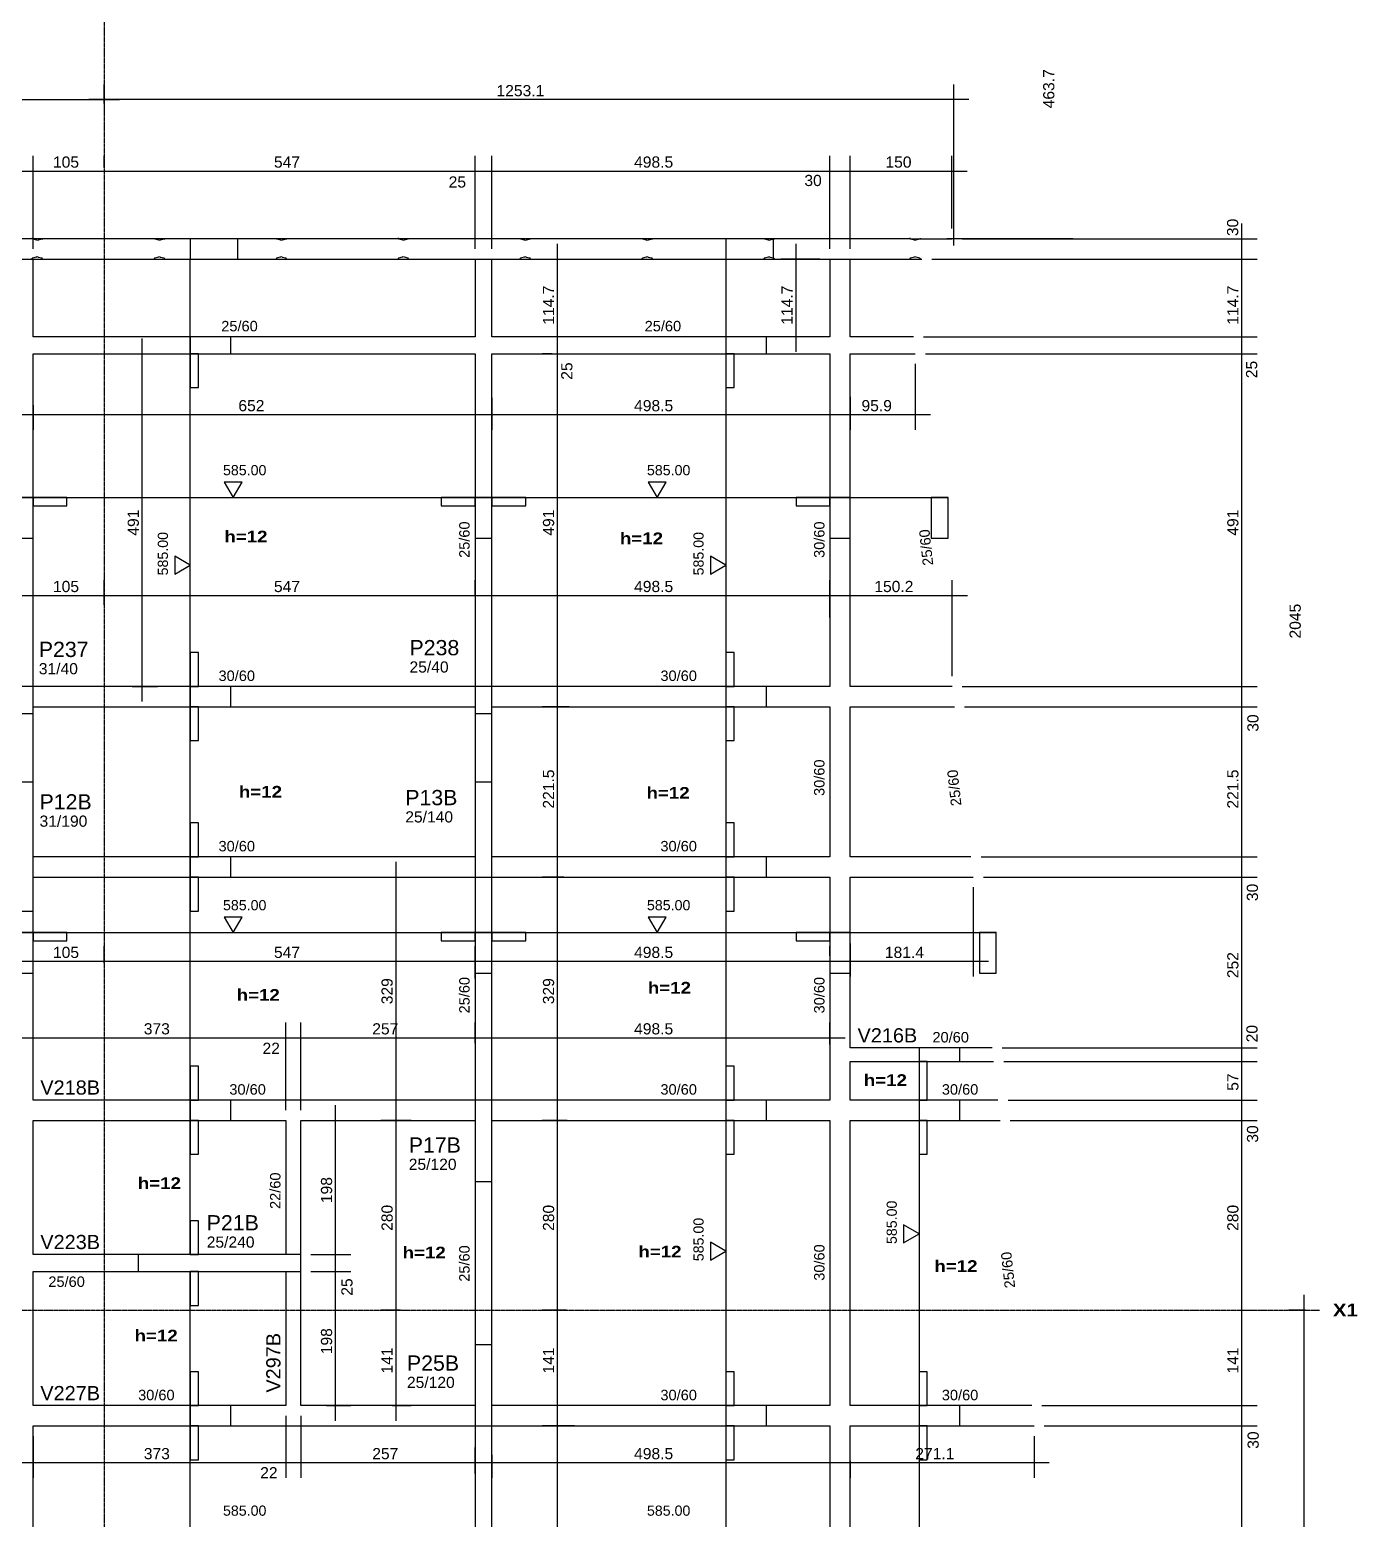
# Model space of a CAD drawing. Extents: x 618 to 9052, y 0 to 6750.
# Drawn here: x 7094 to 9052, y 2207 to 4405 of the extents above; entities that cross this region are included whole.
import ezdxf

# ---------------------------------------------------------------- set-up
doc = ezdxf.new("R2010")
doc.units = 0
doc.header["$MEASUREMENT"] = 0
doc.linetypes.add('ESTILO_TQS_0007', pattern=[2.1, 1.5, -0.2, 0.2, -0.2])
for name, color, linetype in [('MTH-202', 1, 'CONTINUOUS'), ('MTH-212', 1, 'CONTINUOUS'), ('MTH-224', 4, 'CONTINUOUS'), ('MTH-231', 1, 'CONTINUOUS'), ('MTH-COTAS7', 31, 'CONTINUOUS'), ('MTH-DIM-PILAR', 3, 'CONTINUOUS'), ('MTH-DIM-VIGA', 3, 'CONTINUOUS'), ('MTH-EIXO-214', 4, 'CONTINUOUS'), ('MTH-EIXO-215', 1, 'CONTINUOUS'), ('MTH-FACE-VIGA', 7, 'CONTINUOUS'), ('MTH-LINHA-CORTE', 5, 'CONTINUOUS'), ('MTH-LINHA-SEÇÃO', 16, 'CONTINUOUS'), ('MTH-PILAR-SEGUE', 5, 'CONTINUOUS'), ('MTH-TIT1-PILAR', 5, 'CONTINUOUS'), ('MTH-TIT1-VIGA', 5, 'CONTINUOUS'), ('MTH-TXT', 4, 'CONTINUOUS'), ('MTH-TXT-NEGRITO', 5, 'CONTINUOUS')]:
    doc.layers.add(name, color=color, linetype=linetype)
doc.styles.add('TQS_ARIAL', font='arial.ttf')
doc.styles.add('TQS_ARIAL_BLACK', font='ariblk.ttf')

msp = doc.modelspace()

# ---------------------------------------------------------------- linework, layer by layer
at = {"layer": 'MTH-224', "linetype": 'Continuous'}
for points in [[(7380.707074, 3737.797035), (7393.956579, 3714.84933), (7407.204765, 3737.797035), (7380.707074, 3737.797035)], [(8006.109117, 3737.797035), (8019.358622, 3714.84933), (8032.606808, 3737.797035), (8006.109117, 3737.797035)], [(7307.838896, 3601.755236), (7330.786601, 3615.004741), (7307.838896, 3628.252928), (7307.838896, 3601.755236)], [(8097.98964, 3601.755236), (8120.937345, 3615.004741), (8097.98964, 3628.252928), (8097.98964, 3601.755236)], [(7380.707074, 3095.821882), (7393.956579, 3072.874177), (7407.204765, 3095.821882), (7380.707074, 3095.821882)], [(8006.109117, 3095.821882), (8019.358622, 3072.874177), (8032.606808, 3095.821882), (8006.109117, 3095.821882)], [(8383.015619, 2614.979146), (8405.963324, 2628.228651), (8383.015619, 2641.476838), (8383.015619, 2614.979146)], [(8097.98964, 2589.639693), (8120.937345, 2602.889198), (8097.98964, 2616.137384), (8097.98964, 2589.639693)]]:
    msp.add_lwpolyline(points, dxfattribs=at)
at = {"layer": 'MTH-231', "linetype": 'Continuous'}
for p, q in [((7098.157223, 4097.064023), (7098.170838, 4097.999008)), ((7104.380353, 4094.898476), (7098.745028, 4096.300658)), ((7112.227483, 4096.104326), (7106.553719, 4094.866828)), ((7112.850882, 4097.785237), (7112.837266, 4096.850253)), ((7278.060104, 4097.000455), (7278.06556, 4097.935523)), ((7284.301896, 4094.889297), (7278.654549, 4096.242248)), ((7292.138203, 4096.163579), (7286.475455, 4094.876615)), ((7292.74691, 4097.849867), (7292.741455, 4096.914798)), ((7457.851635, 4097.000608), (7457.857091, 4097.935676)), ((7464.093427, 4094.88945), (7458.44608, 4096.242401)), ((7471.929734, 4096.163732), (7466.266986, 4094.876768)), ((7472.538441, 4097.85002), (7472.532986, 4096.914951)), ((7637.859696, 4097.068204), (7637.865152, 4098.003272)), ((7644.101488, 4094.957046), (7638.454141, 4096.309997)), ((7651.937795, 4096.231328), (7646.275047, 4094.944364)), ((7652.546502, 4097.917616), (7652.541047, 4096.982547)), ((7817.650613, 4097.000912), (7817.656069, 4097.93598)), ((7823.892405, 4094.889754), (7818.245058, 4096.242705)), ((7831.728712, 4096.164036), (7826.065964, 4094.877072)), ((7832.337419, 4097.850324), (7832.331964, 4096.915255)), ((7997.658061, 4097.001065), (7997.663517, 4097.936133)), ((8003.899853, 4094.889907), (7998.252506, 4096.242858)), ((8011.73616, 4096.164189), (8006.073412, 4094.877225)), ((8012.344867, 4097.850477), (8012.339412, 4096.915408)), ((8177.449592, 4097.001217), (8177.455048, 4097.936285)), ((8183.691384, 4094.890059), (8178.044037, 4096.24301)), ((8191.527691, 4096.164341), (8185.864943, 4094.877377)), ((8192.136398, 4097.850629), (8192.130943, 4096.91556)), ((8392.798331, 4097.045301), (8392.803787, 4097.980369)), ((8399.040123, 4094.934143), (8393.392776, 4096.287094)), ((8406.87643, 4096.208425), (8401.213682, 4094.921461)), ((8407.485137, 4097.894713), (8407.479682, 4096.959644)), ((7097.719464, 4067.002294), (7097.733079, 4067.937279)), ((7098.342863, 4068.683206), (7104.016627, 4069.920704)), ((7106.189992, 4069.889056), (7111.825317, 4068.486874)), ((7112.413123, 4067.723509), (7112.399508, 4066.788524)), ((7277.884697, 4066.936051), (7277.890153, 4067.871119)), ((7278.493404, 4068.622338), (7284.156153, 4069.909302)), ((7286.329712, 4069.896621), (7291.977058, 4068.543669)), ((7292.571503, 4067.785462), (7292.566047, 4066.850394)), ((7457.676228, 4066.936204), (7457.681684, 4067.871272)), ((7458.284935, 4068.622491), (7463.947684, 4069.909455)), ((7466.121243, 4069.896774), (7471.768589, 4068.543822)), ((7472.363034, 4067.785615), (7472.357578, 4066.850547)), ((7637.684289, 4067.0038), (7637.689745, 4067.938868)), ((7638.292996, 4068.690087), (7643.955745, 4069.977051)), ((7646.129304, 4069.96437), (7651.77665, 4068.611418)), ((7652.371095, 4067.853211), (7652.365639, 4066.918143)), ((7817.475206, 4066.936508), (7817.480662, 4067.871576)), ((7818.083913, 4068.622795), (7823.746662, 4069.909759)), ((7825.920221, 4069.897078), (7831.567567, 4068.544126)), ((7832.162012, 4067.785919), (7832.156556, 4066.850851)), ((7997.482654, 4066.936661), (7997.48811, 4067.871729)), ((7998.091361, 4068.622948), (8003.75411, 4069.909912)), ((8005.927669, 4069.897231), (8011.575015, 4068.544279)), ((8012.16946, 4067.786072), (8012.164004, 4066.851004)), ((8177.274185, 4066.936813), (8177.279641, 4067.871881)), ((8177.882892, 4068.6231), (8183.545641, 4069.910064)), ((8185.7192, 4069.897383), (8191.366546, 4068.544431)), ((8191.960991, 4067.786224), (8191.955535, 4066.851156)), ((8392.622924, 4066.980897), (8392.62838, 4067.915965)), ((8393.231631, 4068.667184), (8398.89438, 4069.954148)), ((8401.067939, 4069.941467), (8406.715285, 4068.588515)), ((8407.30973, 4067.830308), (8407.304274, 4066.89524))]:
    msp.add_line(p, q, dxfattribs=at)
for centre, radius, start, end in [((7098.932163, 4097.052747), 0.775021, 179.166352, 256.027493), ((7104.193219, 4094.146387), 0.775021, 359.166352, 76.027493), ((7106.718875, 4094.109608), 0.775021, 102.303943, 179.165084), ((7112.062328, 4096.861546), 0.775021, 282.303943, 359.165084), ((7278.835114, 4096.995942), 0.775021, 179.666352, 256.527493), ((7284.121332, 4094.135603), 0.775021, 359.666352, 76.527493), ((7286.647213, 4094.120866), 0.775021, 102.803943, 179.665084), ((7291.966447, 4096.919329), 0.775021, 282.803943, 359.665084), ((7458.626645, 4096.996095), 0.775021, 179.666352, 256.527493), ((7463.912863, 4094.135756), 0.775021, 359.666352, 76.527493), ((7466.438744, 4094.121019), 0.775021, 102.803943, 179.665084), ((7471.757978, 4096.919482), 0.775021, 282.803943, 359.665084), ((7638.634706, 4097.063691), 0.775021, 179.666352, 256.527493), ((7643.920924, 4094.203352), 0.775021, 359.666352, 76.527493), ((7646.446805, 4094.188615), 0.775021, 102.803943, 179.665084), ((7651.766039, 4096.987078), 0.775021, 282.803943, 359.665084), ((7818.425623, 4096.996399), 0.775021, 179.666352, 256.527493), ((7823.711841, 4094.13606), 0.775021, 359.666352, 76.527493), ((7826.237722, 4094.121323), 0.775021, 102.803943, 179.665084), ((7831.556956, 4096.919786), 0.775021, 282.803943, 359.665084), ((7998.433071, 4096.996552), 0.775021, 179.666352, 256.527493), ((8003.719289, 4094.136213), 0.775021, 359.666352, 76.527493), ((8006.24517, 4094.121476), 0.775021, 102.803943, 179.665084), ((8011.564404, 4096.919939), 0.775021, 282.803943, 359.665084), ((8178.224602, 4096.996704), 0.775021, 179.666352, 256.527493), ((8183.51082, 4094.136365), 0.775021, 359.666352, 76.527493), ((8186.036701, 4094.121628), 0.775021, 102.803943, 179.665084), ((8191.355935, 4096.920091), 0.775021, 282.803943, 359.665084), ((8393.573341, 4097.040788), 0.775021, 179.666352, 256.527493), ((8398.859559, 4094.180449), 0.775021, 359.666352, 76.527493), ((8401.38544, 4094.165712), 0.775021, 102.803943, 179.665084), ((8406.704674, 4096.964175), 0.775021, 282.803943, 359.665084), ((7098.508019, 4067.925986), 0.775021, 102.303943, 179.165084), ((7103.851469, 4070.677928), 0.775025, 282.304082, 359.270246), ((7106.377127, 4070.641145), 0.775021, 179.166352, 256.027493), ((7111.638184, 4067.734785), 0.775021, 359.166352, 76.027493), ((7278.665162, 4067.866589), 0.775021, 102.803943, 179.665084), ((7283.984393, 4070.665055), 0.775025, 282.804082, 359.770246), ((7286.510276, 4070.650315), 0.775021, 179.666352, 256.527493), ((7291.796495, 4067.789975), 0.775021, 359.666352, 76.527493), ((7458.456693, 4067.866742), 0.775021, 102.803943, 179.665084), ((7463.775924, 4070.665208), 0.775025, 282.804082, 359.770246), ((7466.301807, 4070.650468), 0.775021, 179.666352, 256.527493), ((7471.588026, 4067.790128), 0.775021, 359.666352, 76.527493), ((7638.464754, 4067.934338), 0.775021, 102.803943, 179.665084), ((7643.783985, 4070.732804), 0.775025, 282.804082, 359.770246), ((7646.309868, 4070.718064), 0.775021, 179.666352, 256.527493), ((7651.596087, 4067.857724), 0.775021, 359.666352, 76.527493), ((7818.255671, 4067.867046), 0.775021, 102.803943, 179.665084), ((7823.574902, 4070.665512), 0.775025, 282.804082, 359.770246), ((7826.100785, 4070.650772), 0.775021, 179.666352, 256.527493), ((7831.387004, 4067.790432), 0.775021, 359.666352, 76.527493), ((7998.263119, 4067.867199), 0.775021, 102.803943, 179.665084), ((8003.58235, 4070.665665), 0.775025, 282.804082, 359.770246), ((8006.108233, 4070.650925), 0.775021, 179.666352, 256.527493), ((8011.394452, 4067.790585), 0.775021, 359.666352, 76.527493), ((8178.05465, 4067.867351), 0.775021, 102.803943, 179.665084), ((8183.373881, 4070.665817), 0.775025, 282.804082, 359.770246), ((8185.899764, 4070.651077), 0.775021, 179.666352, 256.527493), ((8191.185983, 4067.790737), 0.775021, 359.666352, 76.527493), ((8393.403389, 4067.911435), 0.775021, 102.803943, 179.665084), ((8398.72262, 4070.709901), 0.775025, 282.804082, 359.770246), ((8401.248503, 4070.695161), 0.775021, 179.666352, 256.527493), ((8406.534722, 4067.834821), 0.775021, 359.666352, 76.527493)]:
    msp.add_arc(centre, radius, start, end, dxfattribs=at)
at = {"layer": 'MTH-COTAS7', "linetype": 'Continuous'}
for p, q in [((7203.782195, 4296.296995), (7203.782195, 4324.695515)), ((7203.782195, 4309.695515), (7203.782195, 4279.695515)), ((8456.886121, 4087.047087), (8456.886121, 4324.695515)), ((6415.261226, 4302.195515), (7226.282195, 4302.195515)), ((8479.386121, 4302.195515), (7181.282195, 4302.195515)), ((7098.786723, 4081.893745), (7098.786723, 4219.302402)), ((7098.786723, 4081.893745), (7098.786723, 4219.302402)), ((7203.782195, 4202.045054), (7203.782195, 4219.302402)), ((7203.782195, 4202.045054), (7203.782195, 4219.302402)), ((7750.782195, 4081.893745), (7750.782195, 4219.302402)), ((7750.782195, 4081.893745), (7750.782195, 4219.302402)), ((7775.782195, 4081.893745), (7775.782195, 4219.302402)), ((7775.782195, 4081.893745), (7775.782195, 4219.302402)), ((8274.282195, 4081.893745), (8274.282195, 4219.302402)), ((8274.282195, 4081.893745), (8274.282195, 4219.302402)), ((8304.282195, 4081.893745), (8304.282195, 4219.302402)), ((8304.282195, 4081.893745), (8304.282195, 4219.302402)), ((8454.287119, 4111.89532), (8454.287119, 4219.302402)), ((7045.286723, 4196.802402), (7121.286723, 4196.802402)), ((7076.286723, 4196.802402), (7226.282195, 4196.802402)), ((7181.282195, 4196.802402), (7773.282195, 4196.802402)), ((7728.282195, 4196.802402), (7798.282195, 4196.802402)), ((7753.282195, 4196.802402), (8296.782195, 4196.802402)), ((8251.782195, 4196.802402), (8326.782195, 4196.802402)), ((8281.782195, 4196.802402), (8476.787119, 4196.802402)), ((8881.8483, 4044.395281), (8881.8483, 4119.39532)), ((7872.4042, 3929.7182), (7872.4042, 4089.394826)), ((8224.274314, 3929.7182), (8224.274314, 4089.393745)), ((8446.886121, 4097.047087), (8632.810867, 4097.047087)), ((8469.287119, 4096.89532), (8904.3483, 4096.89532)), ((8881.8483, 3929.7182), (8881.8483, 4089.395281)), ((7885.753377, 4066.894826), (7894.9042, 4066.894826)), ((8259.282195, 4066.893745), (8201.774314, 4066.893745)), ((8424.818791, 4066.895281), (8904.3483, 4066.895281)), ((8424.818791, 4066.895281), (8904.3483, 4066.895281)), ((7872.4042, 3904.7182), (7872.4042, 3974.7182)), ((8881.8483, 3904.7182), (8881.8483, 3974.7182)), ((7259.827208, 3413.7182), (7259.827208, 3949.7182)), ((7913.832672, 3952.2182), (7849.9042, 3952.2182)), ((7913.832672, 3952.2182), (7849.9042, 3952.2182)), ((7872.4042, 3413.7182), (7872.4042, 3949.7182)), ((8259.282195, 3952.2182), (8201.774314, 3952.2182)), ((8412.400488, 3952.2182), (8904.3483, 3952.2182)), ((8412.400488, 3952.2182), (8904.3483, 3952.2182)), ((8881.8483, 3413.7182), (8881.8483, 3949.7182)), ((7253.309677, 3927.2182), (7282.327208, 3927.2182)), ((7864.591536, 3927.2182), (7849.9042, 3927.2182)), ((7864.591536, 3927.2182), (7849.9042, 3927.2182)), ((8415.168821, 3927.2182), (8904.3483, 3927.2182)), ((8415.168821, 3927.2182), (8904.3483, 3927.2182)), ((8274.282195, 3912.2182), (8274.282195, 3814.834338)), ((8400.132893, 3912.2182), (8400.132893, 3814.834338)), ((7098.786723, 3851.032595), (7098.786723, 3814.834338)), ((7775.782195, 3862.095973), (7775.782195, 3814.834338)), ((8304.282195, 3863.332228), (8304.282195, 3814.834338)), ((7076.286723, 3837.334338), (7773.282195, 3837.334338)), ((7750.782195, 3826.862325), (7750.782195, 3814.834338)), ((7753.282195, 3837.334338), (8296.782195, 3837.334338)), ((8281.782195, 3837.334338), (8422.632893, 3837.334338)), ((7098.786723, 3555.858117), (7098.786723, 3592.968237)), ((7203.782195, 3556.638748), (7203.782195, 3592.968237)), ((7203.782195, 3556.638748), (7203.782195, 3592.968237)), ((7750.782195, 3571.067249), (7750.782195, 3592.968237)), ((7775.782195, 3552.084405), (7775.782195, 3592.968237)), ((8274.282195, 3538.048156), (8274.282195, 3592.968237)), ((8304.282195, 3555.274462), (8304.282195, 3592.968237)), ((8454.50296, 3451.2182), (8454.50296, 3592.968237)), ((7076.286723, 3570.468237), (7226.282195, 3570.468237)), ((7181.282195, 3570.468237), (7773.282195, 3570.468237)), ((7753.282195, 3570.468237), (8296.782195, 3570.468237)), ((8281.782195, 3570.468237), (8477.00296, 3570.468237)), ((8881.8483, 3383.716091), (8881.8483, 3458.7182)), ((7244.789295, 3436.2182), (7282.327208, 3436.2182)), ((7915.262752, 3436.2182), (7849.9042, 3436.2182)), ((8469.50296, 3436.2182), (8904.3483, 3436.2182)), ((8469.50296, 3436.2182), (8904.3483, 3436.2182)), ((7872.4042, 3162.235537), (7872.4042, 3428.7182)), ((8881.8483, 3162.235537), (8881.8483, 3428.716091)), ((7889.768774, 3406.2182), (7849.9042, 3406.2182)), ((8472.823498, 3406.216091), (8904.3483, 3406.216091)), ((8472.823498, 3406.216091), (8904.3483, 3406.216091)), ((8881.8483, 3132.235537), (8881.8483, 3207.235537)), ((7634.224639, 2803.235538), (7634.224639, 3177.235537)), ((7926.486648, 3184.735537), (7849.9042, 3184.735537)), ((7872.4042, 2803.235538), (7872.4042, 3177.235537)), ((8497.350473, 3184.735537), (8904.3483, 3184.735537)), ((8497.350473, 3184.735537), (8904.3483, 3184.735537)), ((8881.8483, 2880.235538), (8881.8483, 3177.235537)), ((7611.954568, 3154.735537), (7656.724639, 3154.735537)), ((7881.991424, 3154.735537), (7849.9042, 3154.735537)), ((8500.672473, 3154.735537), (8904.3483, 3154.735537)), ((8500.672473, 3154.735537), (8904.3483, 3154.735537)), ((8485.671504, 3139.735537), (8485.671504, 3007.985535)), ((8304.282195, 3056.780653), (8304.282195, 3007.985535)), ((7098.786723, 3027.874177), (7098.786723, 3052.985535)), ((7203.782195, 3027.744319), (7203.782195, 3052.985535)), ((7203.782195, 3027.744319), (7203.782195, 3052.985535)), ((7750.782195, 3005.235538), (7750.782195, 3052.985535)), ((7775.782195, 3023.957927), (7775.782195, 3052.985535)), ((8274.282195, 3038.735538), (8274.282195, 3052.985535)), ((7076.286723, 3030.485535), (7226.282195, 3030.485535)), ((7181.282195, 3030.485535), (7773.282195, 3030.485535)), ((7753.282195, 3030.485535), (8296.782195, 3030.485535)), ((8281.782195, 3030.485535), (8508.171504, 3030.485535)), ((7098.786723, 2908.646655), (7098.786723, 2940.18123)), ((7471.782195, 2810.735538), (7471.782195, 2940.18123)), ((7471.782195, 2810.735538), (7471.782195, 2940.18123)), ((7493.782195, 2810.735538), (7493.782195, 2940.18123)), ((7493.782195, 2810.735538), (7493.782195, 2940.18123)), ((7750.782195, 2909.444618), (7750.782195, 2940.18123)), ((7775.782195, 2900.969284), (7775.782195, 2940.18123)), ((8274.282195, 2907.735538), (8274.282195, 2940.18123)), ((8881.8483, 2860.235538), (8881.8483, 2925.235538)), ((7076.286723, 2917.68123), (7494.282195, 2917.68123)), ((7449.282195, 2917.68123), (7516.282195, 2917.68123)), ((7471.282195, 2917.68123), (7773.282195, 2917.68123)), ((7753.282195, 2917.68123), (8296.782195, 2917.68123)), ((8528.577273, 2902.735538), (8904.3483, 2902.735538)), ((8528.577273, 2902.735538), (8904.3483, 2902.735538)), ((8881.8483, 2803.235538), (8881.8483, 2905.235538)), ((8530.79194, 2882.735538), (8904.3483, 2882.735538)), ((8530.79194, 2882.735538), (8904.3483, 2882.735538)), ((8881.8483, 2773.235538), (8881.8483, 2848.235538)), ((7544.912285, 2575.235537), (7544.912285, 2818.235538)), ((7648.943742, 2825.735538), (7611.724639, 2825.735538)), ((7634.224639, 2493.235503), (7634.224639, 2818.235538)), ((7915.190843, 2825.735538), (7849.9042, 2825.735538)), ((7872.4042, 2493.235465), (7872.4042, 2818.235538)), ((8537.10374, 2825.735538), (8904.3483, 2825.735538)), ((8537.10374, 2825.735538), (8904.3483, 2825.735538)), ((8881.8483, 2493.235465), (8881.8483, 2818.235538)), ((7534.650494, 2795.735538), (7567.412285, 2795.735538)), ((7656.741115, 2795.735538), (7611.724639, 2795.735538)), ((7886.476592, 2795.735538), (7849.9042, 2795.735538)), ((8540.42574, 2795.735538), (8904.3483, 2795.735538)), ((8540.42574, 2795.735538), (8904.3483, 2795.735538)), ((7544.912285, 2550.235537), (7544.912285, 2620.235537)), ((7508.782195, 2597.735537), (7567.412285, 2597.735537)), ((7508.782195, 2597.735537), (7567.412285, 2597.735537)), ((7544.912285, 2352.235538), (7544.912285, 2595.235537)), ((7508.782195, 2572.735537), (7567.412285, 2572.735537)), ((7508.782195, 2572.735537), (7567.412285, 2572.735537)), ((7634.224639, 2352.235538), (7634.224639, 2538.235503)), ((7872.4042, 2352.235538), (7872.4042, 2538.235465)), ((8881.8483, 2352.235538), (8881.8483, 2538.235465)), ((8973.784341, 1060.735465), (8973.784341, 2538.235465)), ((7640.70383, 2515.735503), (7611.724639, 2515.735503)), ((7640.70383, 2515.735503), (7611.724639, 2515.735503)), ((7885.9296, 2515.735465), (7849.9042, 2515.735465)), ((7885.9296, 2515.735465), (7849.9042, 2515.735465)), ((8875.390748, 2515.735465), (8904.3483, 2515.735465)), ((8875.390748, 2515.735465), (8904.3483, 2515.735465)), ((8975.105916, 2515.735465), (8951.284341, 2515.735465)), ((8975.105916, 2515.735465), (8951.284341, 2515.735465)), ((8881.8483, 2322.235538), (8881.8483, 2397.235538)), ((7531.723877, 2374.735538), (7567.412285, 2374.735538)), ((7628.701054, 2374.735538), (7656.724639, 2374.735538)), ((7890.327496, 2374.735538), (7849.9042, 2374.735538)), ((8587.043945, 2374.735538), (8904.3483, 2374.735538)), ((8587.043945, 2374.735538), (8904.3483, 2374.735538)), ((7471.782195, 2359.735538), (7471.782195, 2268.215913)), ((7471.782195, 2359.735538), (7471.782195, 2268.215913)), ((7493.782195, 2359.735538), (7493.782195, 2268.215913)), ((7493.782195, 2359.735538), (7493.782195, 2268.215913)), ((7872.4042, 1883.235539), (7872.4042, 2367.235538)), ((8881.8483, 1883.235539), (8881.8483, 2367.235538)), ((7897.661458, 2344.735538), (7849.9042, 2344.735538)), ((8590.366036, 2344.735538), (8904.3483, 2344.735538)), ((8590.366036, 2344.735538), (8904.3483, 2344.735538)), ((7098.786723, 2329.735538), (7098.786723, 2268.215913)), ((7750.782195, 2274.481197), (7750.782195, 2313.215913)), ((8575.366036, 2329.735538), (8575.366036, 2268.215913)), ((7076.286723, 2290.715913), (7494.282195, 2290.715913)), ((7449.282195, 2290.715913), (7516.282195, 2290.715913)), ((7471.282195, 2290.715913), (7773.282195, 2290.715913)), ((7753.282195, 2290.715913), (8296.782195, 2290.715913)), ((7775.782195, 2301.954775), (7775.782195, 2268.215913)), ((8274.282195, 2295.424374), (8274.282195, 2268.215913)), ((8281.782195, 2290.715913), (8597.866036, 2290.715913)), ((8304.282195, 2293.07818), (8304.282195, 2268.215913))]:
    msp.add_line(p, q, dxfattribs=at)
at = {"layer": 'MTH-EIXO-214', "linetype": 'ESTILO_TQS_0007'}
for p, q in [((7203.782195, 6324.951479), (7203.782195, 517.214632)), ((673.355745, 2515.735465), (8996.284341, 2515.735465))]:
    msp.add_line(p, q, dxfattribs=at)
at = {"layer": 'MTH-EIXO-215', "linetype": 'Continuous'}
msp.add_line((8392.811347, 4096.895269), (8454.287119, 4096.89532), dxfattribs=at)
at = {"layer": 'MTH-FACE-VIGA', "linetype": 'Continuous'}
for p, q in [((7098.786723, 3952.2182), (7098.786723, 4066.893745)), ((7750.782195, 4066.893745), (7750.782195, 3952.2182)), ((7775.782195, 3952.2182), (7775.782195, 4066.893745)), ((8274.282195, 4066.893745), (8274.282195, 3952.2182)), ((8304.282195, 3952.2182), (8304.282195, 4066.893745)), ((8407.30351, 4066.895281), (8409.818791, 4066.895281)), ((7750.782195, 3952.2182), (7098.786723, 3952.2182)), ((8274.282195, 3952.2182), (7775.782195, 3952.2182)), ((8397.364846, 3952.2182), (8304.282195, 3952.2182)), ((7098.786723, 3927.2182), (7750.782195, 3927.2182)), ((7098.786723, 3436.2182), (7098.786723, 3927.2182)), ((7750.782195, 3927.2182), (7750.782195, 3436.2182)), ((7775.782195, 3927.2182), (8274.282195, 3927.2182)), ((7775.782195, 3436.2182), (7775.782195, 3927.2182)), ((8274.282195, 3927.2182), (8274.282195, 3436.2182)), ((8304.282195, 3927.2182), (8400.132893, 3927.2182)), ((8304.282195, 3436.2182), (8304.282195, 3927.2182))]:
    msp.add_line(p, q, dxfattribs=at)
for points in [[(7750.782195, 3436.2182), (7098.786723, 3436.2182)], [(8274.282195, 3436.2182), (7775.782195, 3436.2182)], [(8454.50296, 3436.2182), (8304.282195, 3436.2182)], [(7098.786723, 3406.2182), (7750.782195, 3406.2182)], [(7098.786723, 3294.735536), (7098.786723, 3396.2182)], [(7750.782195, 3396.2182), (7750.782195, 3294.735537)], [(7775.782195, 3406.2182), (8274.282195, 3406.2182)], [(7775.782195, 3294.735537), (7775.782195, 3396.2182)], [(8274.282195, 3406.2182), (8274.282195, 3184.735537)], [(8304.282195, 3406.2182), (8457.82496, 3406.2182)], [(8304.282195, 3184.735537), (8304.282195, 3406.2182)], [(7750.782195, 3184.735537), (7098.786723, 3184.735537)], [(8274.282195, 3184.735537), (7775.782195, 3184.735537)], [(8482.350473, 3184.735537), (8304.282195, 3184.735537)], [(7098.786723, 3154.735537), (7750.782195, 3154.735537)], [(7750.782195, 3154.735537), (7750.782195, 2825.735538)], [(7775.782195, 2825.735538), (7775.782195, 3154.735537)], [(7775.782195, 3154.735537), (8274.282195, 3154.735537)], [(8274.282195, 3154.735537), (8274.282195, 2892.735538)], [(8304.282195, 2902.735538), (8304.282195, 3154.735537)], [(8304.282195, 3154.735537), (8485.672473, 3154.735537)], [(7098.786723, 2825.735538), (7098.786723, 3104.735536)], [(8513.577273, 2902.735538), (8304.282195, 2902.735538)], [(8274.282195, 2892.735538), (8274.282195, 2825.735538)], [(8304.282195, 2825.735538), (8304.282195, 2882.735538)], [(8304.282195, 2882.735538), (8515.79194, 2882.735538)], [(7482.782195, 2825.735538), (7098.786723, 2825.735538)], [(7750.782195, 2825.735538), (7482.782195, 2825.735538)], [(8274.282195, 2825.735538), (7775.782195, 2825.735538)], [(8522.10374, 2825.735538), (8304.282195, 2825.735538)], [(7098.786723, 2597.7355), (7098.786723, 2795.735538)], [(7098.786723, 2795.735538), (7471.782195, 2795.735538)], [(7471.782195, 2795.735538), (7471.782195, 2597.735537)], [(7493.782195, 2795.735538), (7750.782195, 2795.735538)], [(7493.782195, 2597.735537), (7493.782195, 2795.735538)], [(7775.782195, 2795.735538), (8274.282195, 2795.735538)], [(8274.282195, 2795.735538), (8274.282195, 2374.735538)], [(8304.282195, 2374.735538), (8304.282195, 2795.735538)], [(8304.282195, 2795.735538), (8525.42574, 2795.735538)], [(7750.782195, 2705.735538), (7750.782195, 2464.735538)], [(7775.782195, 2464.735538), (7775.782195, 2705.735538)], [(7253.782195, 2597.7355), (7098.786723, 2597.7355)], [(7098.786723, 2572.7355), (7253.782195, 2572.7355)], [(7098.786723, 2374.735538), (7098.786723, 2572.7355)], [(7471.782195, 2572.735537), (7471.782195, 2374.735538)], [(7493.782195, 2374.735538), (7493.782195, 2572.735537)], [(7471.782195, 2374.735538), (7098.786723, 2374.735538)], [(7750.782195, 2374.735538), (7493.782195, 2374.735538)], [(8274.282195, 2374.735538), (7775.782195, 2374.735538)], [(8572.043945, 2374.735538), (8304.282195, 2374.735538)], [(7098.786723, 2065.735538), (7098.786723, 2344.735538)], [(7098.786723, 2344.735538), (7482.782195, 2344.735538)], [(7482.782195, 2344.735538), (7750.782195, 2344.735538)], [(7750.782195, 2344.735538), (7750.782195, 2015.735539)], [(7775.782195, 2015.735539), (7775.782195, 2344.735538)], [(7775.782195, 2344.735538), (8274.282195, 2344.735538)], [(8274.282195, 2344.735538), (8274.282195, 1905.735539)], [(8304.282195, 1905.735539), (8304.282195, 2344.735538)], [(8304.282195, 2344.735538), (8575.366036, 2344.735538)]]:
    msp.add_lwpolyline(points, dxfattribs=at)
at = {"layer": 'MTH-LINHA-CORTE', "linetype": 'Continuous'}
for p, q in [((8392.811347, 4096.895269), (6387.761497, 4096.893595)), ((6387.761497, 4066.89357), (8407.30351, 4066.895281))]:
    msp.add_line(p, q, dxfattribs=at)
at = {"layer": 'MTH-LINHA-SEÇÃO', "linetype": 'Continuous'}
for p, q in [((7330.786601, 2597.735537), (7330.786601, 4066.894394)), ((8120.937345, 4066.895038), (8120.937345, 768.542111)), ((921.177142, 3714.84933), (8448.801699, 3714.84933)), ((5412.282195, 3072.874177), (8519.889657, 3072.874177)), ((8405.963324, 2902.735538), (8405.963324, 767.935566)), ((7330.786601, 774.617949), (7330.786601, 2572.735537))]:
    msp.add_line(p, q, dxfattribs=at)
for points in [[(7400.786601, 4096.895038), (7330.786601, 4096.895038), (7330.786601, 4066.895038), (7400.786601, 4066.895038), (7400.786601, 4096.895038)], [(8190.937345, 4096.895038), (8120.937345, 4096.895038), (8120.937345, 4066.895038), (8190.937345, 4066.895038), (8190.937345, 4096.895038)], [(7330.786601, 3952.2182), (7330.786601, 3927.2182), (7390.786601, 3927.2182), (7390.786601, 3952.2182), (7330.786601, 3952.2182)], [(8120.937345, 3952.2182), (8120.937345, 3927.2182), (8180.937345, 3927.2182), (8180.937345, 3952.2182), (8120.937345, 3952.2182)], [(7342.786601, 3927.2182), (7330.786601, 3927.2182), (7330.786601, 3877.2182), (7342.786601, 3877.2182), (7342.786601, 3927.2182)], [(8132.937345, 3927.2182), (8120.937345, 3927.2182), (8120.937345, 3877.2182), (8132.937345, 3877.2182), (8132.937345, 3927.2182)], [(7098.786723, 3714.84933), (7067.786723, 3714.84933), (7067.786723, 3654.84933), (7098.786723, 3654.84933), (7098.786723, 3714.84933)], [(7148.786723, 3702.84933), (7148.786723, 3714.84933), (7098.786723, 3714.84933), (7098.786723, 3702.84933), (7148.786723, 3702.84933)], [(7750.782195, 3702.84933), (7750.782195, 3714.84933), (7700.782195, 3714.84933), (7700.782195, 3702.84933), (7750.782195, 3702.84933)], [(7775.782195, 3714.84933), (7750.782195, 3714.84933), (7750.782195, 3654.84933), (7775.782195, 3654.84933), (7775.782195, 3714.84933)], [(7825.782195, 3702.84933), (7825.782195, 3714.84933), (7775.782195, 3714.84933), (7775.782195, 3702.84933), (7825.782195, 3702.84933)], [(8274.282195, 3702.84933), (8274.282195, 3714.84933), (8224.282195, 3714.84933), (8224.282195, 3702.84933), (8274.282195, 3702.84933)], [(8304.282195, 3714.84933), (8274.282195, 3714.84933), (8274.282195, 3654.84933), (8304.282195, 3654.84933), (8304.282195, 3714.84933)], [(8448.649046, 3714.84933), (8423.649046, 3714.84933), (8423.649046, 3654.84933), (8448.649046, 3654.84933), (8448.649046, 3714.84933)], [(7342.786601, 3486.2182), (7330.786601, 3486.2182), (7330.786601, 3436.2182), (7342.786601, 3436.2182), (7342.786601, 3486.2182)], [(8132.937345, 3486.218199), (8120.937345, 3486.218199), (8120.937345, 3436.218199), (8132.937345, 3436.218199), (8132.937345, 3486.218199)], [(7330.786601, 3436.2182), (7330.786601, 3406.2182), (7390.786601, 3406.2182), (7390.786601, 3436.2182), (7330.786601, 3436.2182)], [(8120.937345, 3436.218199), (8120.937345, 3406.218199), (8180.937345, 3406.218199), (8180.937345, 3436.218199), (8120.937345, 3436.218199)], [(7342.786601, 3406.2182), (7330.786601, 3406.2182), (7330.786601, 3356.2182), (7342.786601, 3356.2182), (7342.786601, 3406.2182)], [(8132.937345, 3406.218199), (8120.937345, 3406.218199), (8120.937345, 3356.218199), (8132.937345, 3356.218199), (8132.937345, 3406.218199)], [(7342.786601, 3234.735537), (7330.786601, 3234.735537), (7330.786601, 3184.735537), (7342.786601, 3184.735537), (7342.786601, 3234.735537)], [(8132.937345, 3234.735536), (8120.937345, 3234.735536), (8120.937345, 3184.735536), (8132.937345, 3184.735536), (8132.937345, 3234.735536)], [(7330.786601, 3184.735537), (7330.786601, 3154.735537), (7390.786601, 3154.735537), (7390.786601, 3184.735537), (7330.786601, 3184.735537)], [(8120.937345, 3184.735536), (8120.937345, 3154.735536), (8180.937345, 3154.735536), (8180.937345, 3184.735536), (8120.937345, 3184.735536)], [(7342.786601, 3154.735537), (7330.786601, 3154.735537), (7330.786601, 3104.735537), (7342.786601, 3104.735537), (7342.786601, 3154.735537)], [(8132.937345, 3154.735536), (8120.937345, 3154.735536), (8120.937345, 3104.735536), (8132.937345, 3104.735536), (8132.937345, 3154.735536)], [(7098.786723, 3072.874177), (7067.786723, 3072.874177), (7067.786723, 3012.874177), (7098.786723, 3012.874177), (7098.786723, 3072.874177)], [(7148.786723, 3060.874177), (7148.786723, 3072.874177), (7098.786723, 3072.874177), (7098.786723, 3060.874177), (7148.786723, 3060.874177)], [(7750.782195, 3060.874177), (7750.782195, 3072.874177), (7700.782195, 3072.874177), (7700.782195, 3060.874177), (7750.782195, 3060.874177)], [(7775.782195, 3072.874177), (7750.782195, 3072.874177), (7750.782195, 3012.874177), (7775.782195, 3012.874177), (7775.782195, 3072.874177)], [(7825.782195, 3060.874177), (7825.782195, 3072.874177), (7775.782195, 3072.874177), (7775.782195, 3060.874177), (7825.782195, 3060.874177)], [(8274.282195, 3060.874177), (8274.282195, 3072.874177), (8224.282195, 3072.874177), (8224.282195, 3060.874177), (8274.282195, 3060.874177)], [(8304.282195, 3072.874177), (8274.282195, 3072.874177), (8274.282195, 3012.874177), (8304.282195, 3012.874177), (8304.282195, 3072.874177)], [(8519.73683, 3072.874177), (8494.73683, 3072.874177), (8494.73683, 3012.874177), (8519.73683, 3012.874177), (8519.73683, 3072.874177)], [(8405.963324, 2902.735538), (8405.963324, 2882.735538), (8465.963324, 2882.735538), (8465.963324, 2902.735538), (8405.963324, 2902.735538)], [(8417.963324, 2882.735538), (8405.963324, 2882.735538), (8405.963324, 2825.735537), (8417.963324, 2825.735537), (8417.963324, 2882.735538)], [(7342.786601, 2875.735538), (7330.786601, 2875.735538), (7330.786601, 2825.735538), (7342.786601, 2825.735538), (7342.786601, 2875.735538)], [(8132.937345, 2875.735537), (8120.937345, 2875.735537), (8120.937345, 2825.735537), (8132.937345, 2825.735537), (8132.937345, 2875.735537)], [(7330.786601, 2825.735538), (7330.786601, 2795.735538), (7390.786601, 2795.735538), (7390.786601, 2825.735538), (7330.786601, 2825.735538)], [(8120.937345, 2825.735537), (8120.937345, 2795.735537), (8180.937345, 2795.735537), (8180.937345, 2825.735537), (8120.937345, 2825.735537)], [(8405.963324, 2825.735537), (8405.963324, 2795.735537), (8465.963324, 2795.735537), (8465.963324, 2825.735537), (8405.963324, 2825.735537)], [(7342.786601, 2795.735538), (7330.786601, 2795.735538), (7330.786601, 2745.735538), (7342.786601, 2745.735538), (7342.786601, 2795.735538)], [(8132.937345, 2795.735537), (8120.937345, 2795.735537), (8120.937345, 2745.735537), (8132.937345, 2745.735537), (8132.937345, 2795.735537)], [(8417.963324, 2795.735537), (8405.963324, 2795.735537), (8405.963324, 2745.735537), (8417.963324, 2745.735537), (8417.963324, 2795.735537)], [(7342.786601, 2647.735537), (7330.786601, 2647.735537), (7330.786601, 2597.735537), (7342.786601, 2597.735537), (7342.786601, 2647.735537)], [(7342.786601, 2572.735537), (7330.786601, 2572.735537), (7330.786601, 2522.735537), (7342.786601, 2522.735537), (7342.786601, 2572.735537)], [(7342.786601, 2424.735538), (7330.786601, 2424.735538), (7330.786601, 2374.735538), (7342.786601, 2374.735538), (7342.786601, 2424.735538)], [(8132.937345, 2424.735537), (8120.937345, 2424.735537), (8120.937345, 2374.735537), (8132.937345, 2374.735537), (8132.937345, 2424.735537)], [(8417.963324, 2424.735537), (8405.963324, 2424.735537), (8405.963324, 2374.735537), (8417.963324, 2374.735537), (8417.963324, 2424.735537)], [(7330.786601, 2374.735538), (7330.786601, 2344.735538), (7390.786601, 2344.735538), (7390.786601, 2374.735538), (7330.786601, 2374.735538)], [(8120.937345, 2374.735537), (8120.937345, 2344.735537), (8180.937345, 2344.735537), (8180.937345, 2374.735537), (8120.937345, 2374.735537)], [(8405.963324, 2374.735537), (8405.963324, 2344.735537), (8465.963324, 2344.735537), (8465.963324, 2374.735537), (8405.963324, 2374.735537)], [(7342.786601, 2344.735538), (7330.786601, 2344.735538), (7330.786601, 2294.735538), (7342.786601, 2294.735538), (7342.786601, 2344.735538)], [(8132.937345, 2344.735537), (8120.937345, 2344.735537), (8120.937345, 2294.735537), (8132.937345, 2294.735537), (8132.937345, 2344.735537)], [(8417.963324, 2344.735537), (8405.963324, 2344.735537), (8405.963324, 2294.735537), (8417.963324, 2294.735537), (8417.963324, 2344.735537)]]:
    msp.add_lwpolyline(points, dxfattribs=at)
at = {"layer": 'MTH-PILAR-SEGUE', "linetype": 'Continuous'}
for points in [[(7067.786723, 3396.2182), (7098.786723, 3396.2182), (7098.786723, 3436.2182), (7067.786723, 3436.2182), (7067.786723, 3396.2182)], [(7750.782195, 3396.2182), (7775.782195, 3396.2182), (7775.782195, 3436.2182), (7750.782195, 3436.2182), (7750.782195, 3396.2182)], [(7067.786723, 3104.735536), (7098.786723, 3104.735536), (7098.786723, 3294.735536), (7067.786723, 3294.735536), (7067.786723, 3104.735536)], [(7750.782195, 3154.735537), (7775.782195, 3154.735537), (7775.782195, 3294.735537), (7750.782195, 3294.735537), (7750.782195, 3154.735537)], [(7750.782195, 2705.735538), (7775.782195, 2705.735538), (7775.782195, 2825.735538), (7750.782195, 2825.735538), (7750.782195, 2705.735538)], [(7493.782195, 2572.735537), (7493.782195, 2597.735537), (7253.782195, 2597.735537), (7253.782195, 2572.735537), (7493.782195, 2572.735537)], [(7750.782195, 2344.735538), (7775.782195, 2344.735538), (7775.782195, 2464.735538), (7750.782195, 2464.735538), (7750.782195, 2344.735538)]]:
    msp.add_lwpolyline(points, dxfattribs=at)

# ---------------------------------------------------------------- texts
at = {"layer": 'MTH-202', "linetype": 'Continuous', "style": 'TQS_ARIAL'}
for s, p in [('P237', (7107.297337, 3479.580517)), ('P238', (7654.129723, 3482.125922))]:
    msp.add_text(s, height=22.5, dxfattribs=at).set_placement(p)
at = {"layer": 'MTH-212', "linetype": 'Continuous', "style": 'TQS_ARIAL'}
for s, p in [('31/190', (7108.401289, 3229.10089)), ('25/140', (7647.873549, 3235.390241)), ('25/120', (7653.032379, 2722.66879)), ('25/240', (7355.00792, 2607.867709)), ('25/120', (7650.342066, 2400.826071))]:
    msp.add_text(s, height=16.5, dxfattribs=at).set_placement(p)
at = {"layer": 'MTH-COTAS7', "linetype": 'Continuous', "style": 'TQS_ARIAL'}
for s, p in [('463.7', (8605.360867, 4289.291276)), ('30', (8876.567988, 4100.733734)), ('114.7', (7867.4542, 3969.956513)), ('114.7', (8219.324314, 3969.955972)), ('114.7', (8876.8983, 3969.95674)), ('25', (7894.389522, 3888.718205)), ('25', (8904.560827, 3891.053608)), ('491', (7254.877208, 3658.6182)), ('491', (7867.4542, 3658.6182)), ('491', (8876.8983, 3658.6182)), ('2045', (8968.834341, 3506.885466)), ('30', (8906.494969, 3369.273816)), ('221.5', (7867.4542, 3255.876868)), ('221.5', (8876.8983, 3255.875814)), ('30', (8905.71611, 3119.350982)), ('252', (8876.8983, 3005.635538)), ('329', (7629.274639, 2967.135538)), ('329', (7867.4542, 2967.135538)), ('20', (8905.09729, 2910.877975)), ('57', (8876.8983, 2839.385538)), ('30', (8905.955063, 2762.842989)), ('198', (7539.962285, 2673.635538)), ('280', (7629.274639, 2632.635521)), ('280', (7867.4542, 2632.635502)), ('280', (8876.8983, 2632.635502)), ('25', (7570.040606, 2536.969936)), ('198', (7539.962285, 2450.635538)), ('141', (7629.274639, 2422.135521)), ('141', (7867.4542, 2422.135502)), ('141', (8876.8983, 2422.135502)), ('30', (8906.841629, 2311.110039))]:
    msp.add_text(s, height=16.5, rotation=90, dxfattribs=at).set_placement(p)
for s, p in [('1253.1', (7782.484158, 4307.145515)), ('105', (7128.184459, 4201.752402)), ('547', (7454.182195, 4201.752402)), ('498.5', (7985.432195, 4201.752402)), ('150', (8356.184657, 4201.752402)), ('25', (7711.89051, 4172.37562)), ('30', (8236.617807, 4174.595205)), ('652', (7401.684459, 3842.284338)), ('498.5', (7985.432195, 3842.284338)), ('95.9', (8320.857544, 3842.284338)), ('105', (7128.184459, 3575.418237)), ('547', (7454.182195, 3575.418237)), ('498.5', (7985.432195, 3575.418237)), ('150.2', (8339.792577, 3575.418237)), ('105', (7128.184459, 3035.435535)), ('547', (7454.182195, 3035.435535)), ('498.5', (7985.432195, 3035.435535)), ('181.4', (8355.37685, 3035.435535)), ('373', (7262.184459, 2922.63123)), ('257', (7599.182195, 2922.63123)), ('498.5', (7985.432195, 2922.63123)), ('22', (7437.323544, 2893.836658)), ('373', (7262.184459, 2295.665913)), ('257', (7599.182195, 2295.665913)), ('498.5', (7985.432195, 2295.665913)), ('271.1', (8400.224116, 2295.665913)), ('22', (7433.862976, 2267.498324))]:
    msp.add_text(s, height=16.5, dxfattribs=at).set_placement(p)
at = {"layer": 'MTH-DIM-PILAR', "linetype": 'Continuous', "style": 'TQS_ARIAL'}
for s, p in [('25/40', (7654.129723, 3456.625922)), ('31/40', (7107.297337, 3454.080517))]:
    msp.add_text(s, height=16.5, dxfattribs=at).set_placement(p)
at = {"layer": 'MTH-DIM-VIGA', "linetype": 'Continuous', "style": 'TQS_ARIAL'}
for s, p in [('25/60', (7376.440412, 3960.2182)), ('25/60', (8000.989555, 3960.2182)), ('20/60', (8425.515016, 2910.735538)), ('25/60', (7121.369486, 2549.984735)), ('30/60', (7253.786601, 2382.735538))]:
    msp.add_text(s, height=15.4, dxfattribs=at).set_placement(p)
for s, height, rotation, p in [('25/60', 15.375, 90, (7742.782195, 3625.84933)), ('30/60', 15.375, 90, (8266.282195, 3625.84933)), ('25/60', 15.4, 96.319062, (8426.830973, 3615.237308)), ('30/60', 15.4, 360, (7372.378335, 3444.2182)), ('30/60', 15.4, 360, (8024.257841, 3444.2182)), ('30/60', 15.375, 90, (8266.282195, 3274.602162)), ('25/60', 15.4, 96.319062, (8468.327891, 3260.579789)), ('30/60', 15.4, 360, (7372.378335, 3192.735537)), ('30/60', 15.4, 360, (8024.257841, 3192.735537)), ('25/60', 15.375, 90, (7742.782195, 2953.610535)), ('30/60', 15.375, 90, (8266.282195, 2953.610535)), ('30/60', 15.4, 360, (7388.36441, 2833.735538)), ('30/60', 15.4, 360, (8024.257841, 2833.735538)), ('30/60', 15.4, 360, (8439.356325, 2833.735538)), ('22/60', 15.4, 90, (7463.782195, 2664.98561)), ('25/60', 15.375, 90, (7742.782195, 2557.630219)), ('30/60', 15.375, 90, (8266.282195, 2559.07845)), ('25/60', 15.4, 96.319062, (8547.638416, 2549.032766)), ('30/60', 15.4, 360, (8024.257841, 2382.735538)), ('30/60', 15.4, 360, (8439.356325, 2382.735538))]:
    msp.add_text(s, height=height, rotation=rotation, dxfattribs=at).set_placement(p)
at = {"layer": 'MTH-TIT1-PILAR', "linetype": 'Continuous', "style": 'TQS_ARIAL'}
for s, p in [('P12B', (7108.401289, 3254.60089)), ('P13B', (7647.873549, 3260.890241)), ('P17B', (7653.032379, 2748.16879)), ('P21B', (7355.00792, 2633.367709)), ('P25B', (7650.342066, 2426.326071))]:
    msp.add_text(s, height=22.5, dxfattribs=at).set_placement(p)
at = {"layer": 'MTH-TIT1-VIGA', "linetype": 'Continuous', "style": 'TQS_ARIAL'}
for s, p in [('V216B', (8315.032195, 2910.735538)), ('V223B', (7109.536723, 2605.7355)), ('V227B', (7109.536723, 2382.735538))]:
    msp.add_text(s, height=21, dxfattribs=at).set_placement(p)
for s, rotation, p in [('V218B', 360, (7109.536723, 2833.735538)), ('V297B', 90, (7463.782195, 2393.985538))]:
    msp.add_text(s, height=21, rotation=rotation, dxfattribs=at).set_placement(p)
at = {"layer": 'MTH-TXT', "linetype": 'Continuous', "style": 'TQS_ARIAL'}
for p in [(7378.956579, 3747.84933), (8004.358622, 3747.84933), (7378.956579, 3105.874177), (8004.358622, 3105.874177), (7378.956579, 2212.28348), (8004.358622, 2212.28348)]:
    msp.add_text('585.00', height=15, dxfattribs=at).set_placement(p)
for p in [(7297.786601, 3600.004741), (8087.937345, 3600.004741), (8372.963324, 2613.228651), (8087.937345, 2587.889198)]:
    msp.add_text('585.00', height=15, rotation=90, dxfattribs=at).set_placement(p)
at = {"layer": 'MTH-TXT-NEGRITO', "linetype": 'Continuous', "style": 'TQS_ARIAL_BLACK'}
for s, height, p in [('h=12', 17.25, (7381.029825, 3648.700583)), ('h=12', 17.25, (7964.520213, 3646.086899)), ('h=12', 17.25, (7402.447634, 3272.083241)), ('h=12', 17.25, (8003.788327, 3270.435732)), ('h=12', 17.25, (7399.152616, 2972.236649)), ('h=12', 17.25, (8005.733427, 2982.882494)), ('h=12', 17.25, (8324.282559, 2846.543006)), ('h=12', 17.25, (7253.345097, 2694.486562)), ('h=12', 17.25, (7643.965832, 2592.046033)), ('h=12', 17.25, (7991.779279, 2593.40761)), ('h=12', 17.25, (8428.376877, 2572.120727)), ('X1', 18.75, (9016.271079, 2506.430134)), ('h=12', 17.25, (7248.576219, 2469.490514))]:
    msp.add_text(s, height=height, dxfattribs=at).set_placement(p)

doc.saveas('drawing.dxf')
